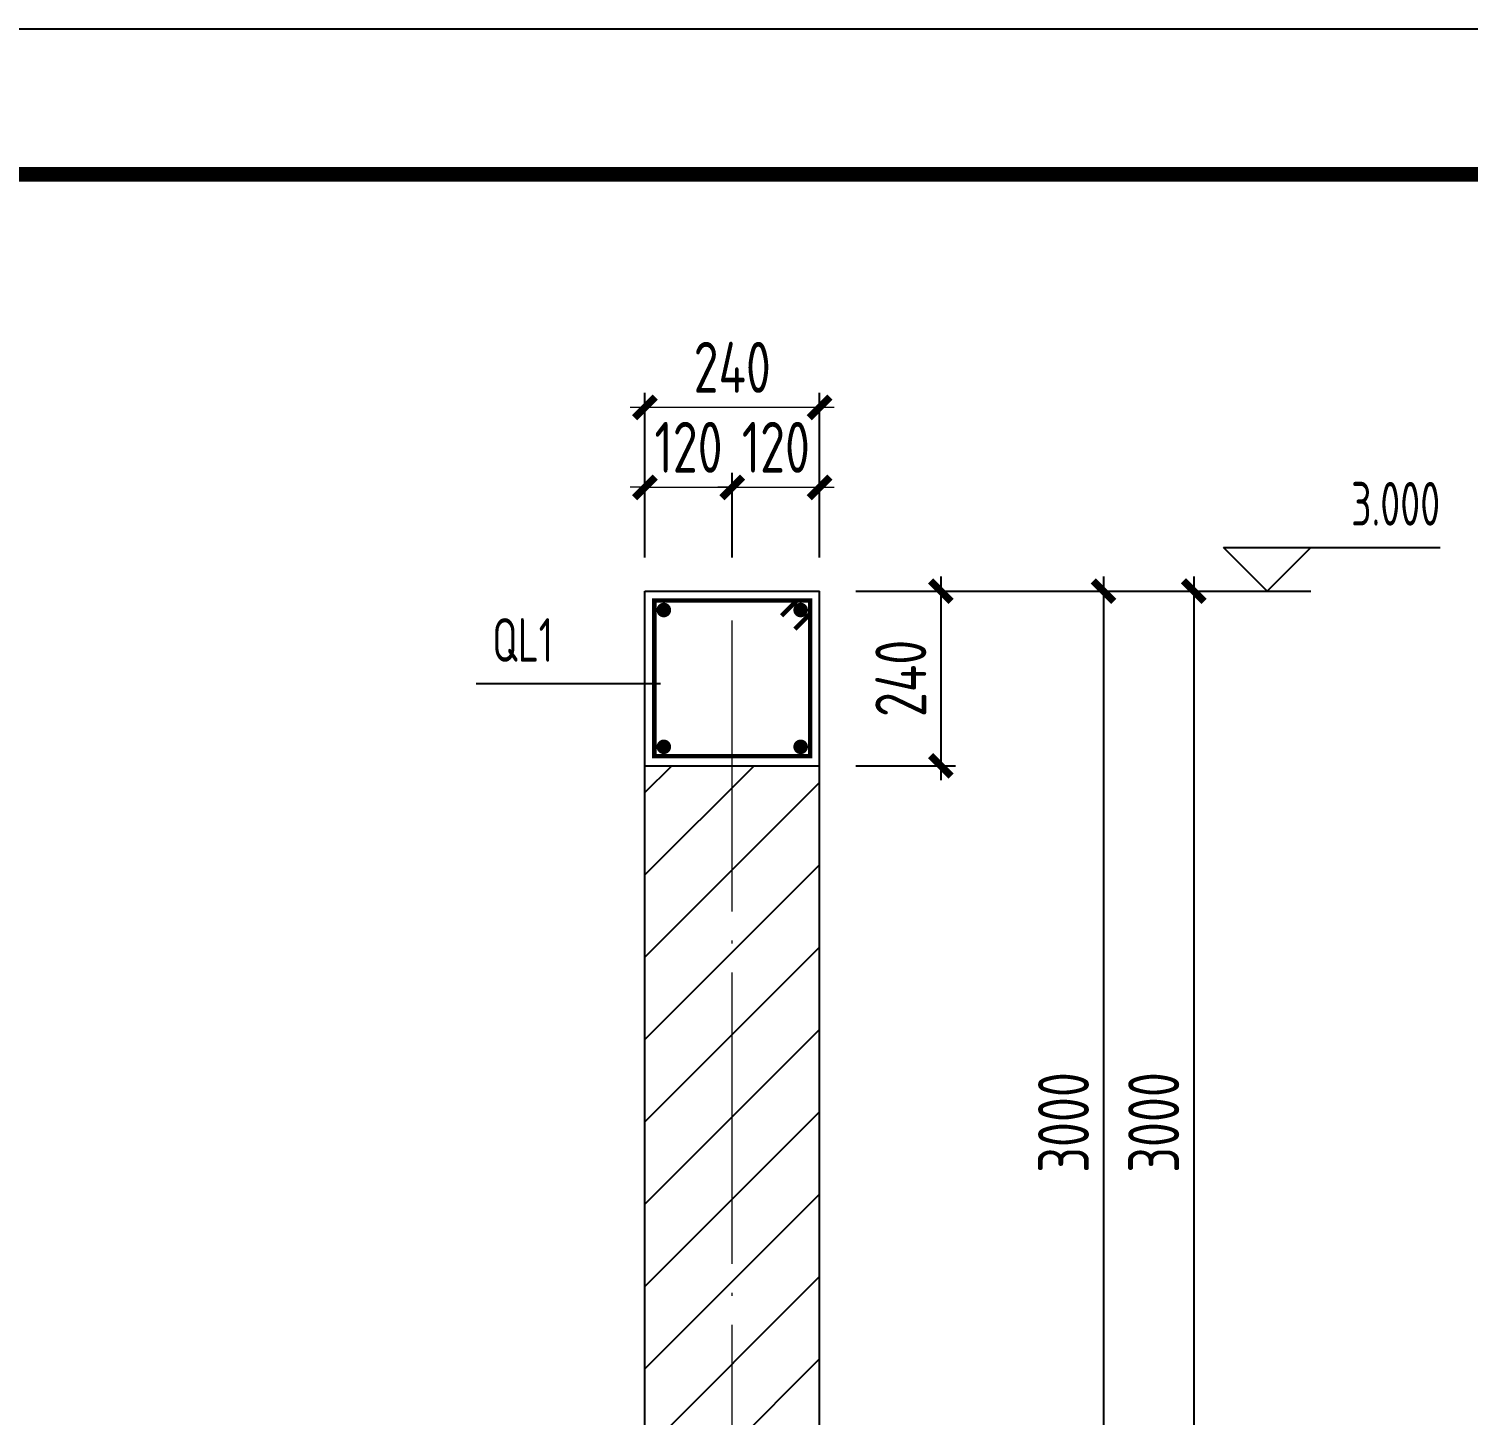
# Model space of a CAD drawing. Extents: x -2746917 to -971774, y -3334247 to -3250358.
# Drawn here: x -2203176 to -2193287, y -3283700 to -3274173 of the extents above; entities that cross this region are included whole.
import ezdxf
from ezdxf.enums import TextEntityAlignment as Align

# ---------------------------------------------------------------- set-up
doc = ezdxf.new("R2010")
doc.units = 0
doc.header["$LTSCALE"] = 1000
doc.header["$MEASUREMENT"] = 0
doc.header["$PDMODE"] = 35
doc.linetypes.add('DOTE', pattern=[2.42, 2, -0.2, 0.02, -0.2])
doc.layers.get('0').update_dxf_attribs({"linetype": 'CONTINUOUS'})
doc.layers.get('Defpoints').update_dxf_attribs({"linetype": 'CONTINUOUS'})
for name, color, linetype in [('AXIS', 253, 'DOTE'), ('DIM', 3, 'CONTINUOUS'), ('HATCH', 254, 'CONTINUOUS'), ('PUB_TITLE', 4, 'CONTINUOUS'), ('REIN', 1, 'CONTINUOUS'), ('TEXT', 7, 'CONTINUOUS'), ('THIN', 7, 'CONTINUOUS')]:
    doc.layers.add(name, color=color, linetype=linetype)
doc.layers.add('yichutu', color=7, linetype='CONTINUOUS', true_color=0xffffff, plot=False)
doc.styles.add('TSSD_Dimension', font='tssdeng.shx', dxfattribs={"width": 0.75, "bigfont": 'Hztxt.shx'})
doc.styles.add('TSSD_Label', font='tssdeng.shx', dxfattribs={"width": 0.75, "bigfont": 'hztxt.shx'})
doc.styles.add('TSSD_Rein', font='Tssdeng.shx', dxfattribs={"width": 0.75, "bigfont": 'hztxt.shx'})
doc.dimstyles.new('TSSD_20_100', dxfattribs={"dimtxt": 350, "dimasz": 100, "dimexe": 100, "dimexo": 250, "dimgap": 100, "dimtad": 1, "dimdec": 0, "dimlfac": 0.2, "dimzin": 0, "dimdsep": 46, "dimtxsty": 'TSSD_Dimension', "dimblk": 'ARCHTICK', "dimcen": 0, "dimdle": 100, "dimclrt": 7, "dimadec": 0, "dimazin": 0, "dimtfac": 1, "dimtdec": 0, "dimtix": 1, "dimtmove": 2, "dimatfit": 3, "dimfxl": 1, "dimtolj": 1, "dimtzin": 0, "dimlwd": 5, "dimarcsym": 0})
doc.dimstyles.new('TSSD_50_100', dxfattribs={"dimtxt": 350, "dimasz": 100, "dimexe": 100, "dimexo": 250, "dimgap": 100, "dimtad": 1, "dimdec": 0, "dimlfac": 0.5, "dimzin": 0, "dimdsep": 46, "dimtxsty": 'TSSD_Dimension', "dimblk": 'ARCHTICK', "dimcen": 0, "dimdle": 100, "dimclrt": 7, "dimadec": 0, "dimazin": 0, "dimtfac": 1, "dimtdec": 0, "dimtix": 1, "dimtmove": 2, "dimatfit": 3, "dimfxl": 1, "dimtolj": 1, "dimtzin": 0, "dimarcsym": 0})

# ---------------------------------------------------------------- blocks, each defined once
blk = doc.blocks.new('_ArchTick')
at = {"color": 0, "const_width": 0.5}
blk.add_lwpolyline([(-0.707, -0.707), (0.707, 0.707)], dxfattribs=at)
blk = doc.blocks.new('*D2626')
at = {"layer": 'Defpoints', "color": 0}
for p in [(-2198343.2, -3277324), (-2198943.2, -3278055.4), (-2198343.2, -3278055.4)]:
    blk.add_point(p, dxfattribs=at)
at = {"layer": 'DIM', "color": 0, "lineweight": -2}
for p, q in [((-2198943.2, -3277805.4), (-2198943.2, -3277224)), ((-2198343.2, -3277805.4), (-2198343.2, -3277224))]:
    blk.add_line(p, q, dxfattribs=at)
at = {"layer": 'DIM', "color": 0, "lineweight": 5}
for p, q in [((-2198943.2, -3277324), (-2199043.2, -3277324)), ((-2198943.2, -3277324), (-2198343.2, -3277324)), ((-2198343.2, -3277324), (-2198243.2, -3277324))]:
    blk.add_line(p, q, dxfattribs=at)
at = {"layer": 'DIM', "color": 0, "lineweight": 5, "xscale": 100, "yscale": 100, "zscale": 100}
blk.add_blockref('_ArchTick', (-2198943.2, -3277324), dxfattribs=at)
at = {"layer": 'DIM', "color": 0, "lineweight": 5, "xscale": 100, "yscale": 100, "zscale": 100, "rotation": 180}
blk.add_blockref('_ArchTick', (-2198343.2, -3277324), dxfattribs=at)
at = {"layer": 'DIM', "color": 7, "insert": (-2198643.2, -3277049), "char_height": 350, "attachment_point": 5, "style": 'TSSD_Dimension'}
blk.add_mtext('\\A1;120', dxfattribs=at)
blk = doc.blocks.new('*D2627')
at = {"layer": 'Defpoints', "color": 0}
for p in [(-2197743.2, -3277324), (-2198343.2, -3278055.4), (-2197743.2, -3278055.4)]:
    blk.add_point(p, dxfattribs=at)
at = {"layer": 'DIM', "color": 0, "lineweight": -2}
for p, q in [((-2198343.2, -3277805.4), (-2198343.2, -3277224)), ((-2197743.2, -3277805.4), (-2197743.2, -3277224))]:
    blk.add_line(p, q, dxfattribs=at)
at = {"layer": 'DIM', "color": 0, "lineweight": 5}
for p, q in [((-2198343.2, -3277324), (-2198443.2, -3277324)), ((-2198343.2, -3277324), (-2197743.2, -3277324)), ((-2197743.2, -3277324), (-2197643.2, -3277324))]:
    blk.add_line(p, q, dxfattribs=at)
at = {"layer": 'DIM', "color": 0, "lineweight": 5, "xscale": 100, "yscale": 100, "zscale": 100}
blk.add_blockref('_ArchTick', (-2198343.2, -3277324), dxfattribs=at)
at = {"layer": 'DIM', "color": 0, "lineweight": 5, "xscale": 100, "yscale": 100, "zscale": 100, "rotation": 180}
blk.add_blockref('_ArchTick', (-2197743.2, -3277324), dxfattribs=at)
at = {"layer": 'DIM', "color": 7, "insert": (-2198043.2, -3277049), "char_height": 350, "attachment_point": 5, "style": 'TSSD_Dimension'}
blk.add_mtext('\\A1;120', dxfattribs=at)
blk = doc.blocks.new('*D2628')
at = {"layer": 'Defpoints', "color": 0}
for p in [(-2198943.2, -3276774.6), (-2198943.2, -3278055.4), (-2197743.2, -3278055.4)]:
    blk.add_point(p, dxfattribs=at)
at = {"layer": 'DIM', "color": 0, "lineweight": -2}
for p, q in [((-2198943.2, -3277805.4), (-2198943.2, -3276674.6)), ((-2197743.2, -3277805.4), (-2197743.2, -3276674.6))]:
    blk.add_line(p, q, dxfattribs=at)
at = {"layer": 'DIM', "color": 0, "lineweight": 5}
blk.add_line((-2197643.2, -3276774.6), (-2199043.2, -3276774.6), dxfattribs=at)
at = {"layer": 'DIM', "color": 0, "lineweight": 5, "xscale": 100, "yscale": 100, "zscale": 100, "rotation": 180}
blk.add_blockref('_ArchTick', (-2198943.2, -3276774.6), dxfattribs=at)
at = {"layer": 'DIM', "color": 0, "lineweight": 5, "xscale": 100, "yscale": 100, "zscale": 100}
blk.add_blockref('_ArchTick', (-2197743.2, -3276774.6), dxfattribs=at)
at = {"layer": 'DIM', "color": 7, "insert": (-2198343.2, -3276499.6), "char_height": 350, "attachment_point": 5, "style": 'TSSD_Dimension'}
blk.add_mtext('\\A1;240', dxfattribs=at)
blk = doc.blocks.new('*D2630')
at = {"layer": 'Defpoints', "color": 0}
for p in [(-2197153, -3278037.1), (-2197153, -3285338.8), (-2195792.4, -3285338.8)]:
    blk.add_point(p, dxfattribs=at)
at = {"layer": 'DIM', "color": 0, "lineweight": -2}
for p, q in [((-2195792.4, -3277937.1), (-2195792.4, -3285438.8)), ((-2196903, -3278037.1), (-2195692.4, -3278037.1)), ((-2196903, -3285338.8), (-2195692.4, -3285338.8))]:
    blk.add_line(p, q, dxfattribs=at)
at = {"layer": 'DIM', "color": 0, "lineweight": -2, "xscale": 100, "yscale": 100, "zscale": 100}
for p, rotation in [((-2195792.4, -3278037.1), 90), ((-2195792.4, -3285338.8), 270)]:
    blk.add_blockref('_ArchTick', p, dxfattribs=dict(at, rotation=rotation))
at = {"layer": 'DIM', "color": 7, "insert": (-2196067.4, -3281688), "char_height": 350, "attachment_point": 5, "rotation": 90, "style": 'TSSD_Dimension'}
blk.add_mtext('\\A1;3000', dxfattribs=at)
blk = doc.blocks.new('*D2631')
at = {"layer": 'Defpoints', "color": 0}
for p in [(-2196533.2, -3278037.1), (-2196533.2, -3285338.8), (-2195172.7, -3285338.8)]:
    blk.add_point(p, dxfattribs=at)
at = {"layer": 'DIM', "color": 0, "lineweight": -2}
for p, q in [((-2195172.7, -3277937.1), (-2195172.7, -3285438.8)), ((-2196283.2, -3278037.1), (-2195072.7, -3278037.1)), ((-2196283.2, -3285338.8), (-2195072.7, -3285338.8))]:
    blk.add_line(p, q, dxfattribs=at)
at = {"layer": 'DIM', "color": 0, "lineweight": -2, "xscale": 100, "yscale": 100, "zscale": 100}
for p, rotation in [((-2195172.7, -3278037.1), 90), ((-2195172.7, -3285338.8), 270)]:
    blk.add_blockref('_ArchTick', p, dxfattribs=dict(at, rotation=rotation))
at = {"layer": 'DIM', "color": 7, "insert": (-2195447.7, -3281688), "char_height": 350, "attachment_point": 5, "rotation": 90, "style": 'TSSD_Dimension'}
blk.add_mtext('\\A1;3000', dxfattribs=at)
blk = doc.blocks.new('*D2632')
at = {"layer": 'Defpoints', "color": 0}
for p in [(-2197743.2, -3278037.1), (-2197743.2, -3279237.1), (-2196909.9, -3279237.1)]:
    blk.add_point(p, dxfattribs=at)
at = {"layer": 'DIM', "color": 0, "lineweight": -2}
for p, q in [((-2196909.9, -3277937.1), (-2196909.9, -3279337.1)), ((-2197493.2, -3278037.1), (-2196809.9, -3278037.1)), ((-2197493.2, -3279237.1), (-2196809.9, -3279237.1))]:
    blk.add_line(p, q, dxfattribs=at)
at = {"layer": 'DIM', "color": 0, "lineweight": -2, "xscale": 100, "yscale": 100, "zscale": 100}
for p, rotation in [((-2196909.9, -3278037.1), 90), ((-2196909.9, -3279237.1), 270)]:
    blk.add_blockref('_ArchTick', p, dxfattribs=dict(at, rotation=rotation))
at = {"layer": 'DIM', "color": 7, "insert": (-2197184.9, -3278637.1), "char_height": 350, "attachment_point": 5, "rotation": 90, "style": 'TSSD_Dimension'}
blk.add_mtext('\\A1;240', dxfattribs=at)
blk = doc.blocks.new('yct-891-420-89100-42000-100-2004.0')
at = {"layer": 'yichutu', "color": 7, "true_color": 0xffffff}
blk.add_lwpolyline([(0, 0), (0, 42000), (89100, 42000), (89100, 0)], close=True, dxfattribs=at)
blk = doc.blocks.new('A$C28727B96')
at = {"layer": 'PUB_TITLE'}
blk.add_lwpolyline([(-86606.5, -4276.4), (-86606.5, 37723.6), (2493.5, 37723.6), (2493.5, -4276.4)], close=True, dxfattribs=at)
at = {"layer": 'PUB_TITLE', "const_width": 100}
blk.add_lwpolyline([(1493.5, -3276.4), (1493.5, 36723.6), (-85893.3, 36723.6), (-85893.3, -3276.4), (1493.5, -3276.4)], dxfattribs=at)

msp = doc.modelspace()

# ---------------------------------------------------------------- hatches: boundary and pattern name
at = {"layer": 'HATCH'}
h = msp.add_hatch(dxfattribs=at)
h.set_pattern_fill('STONE_DATUM', color=256, scale=200, style=0)
h.set_pattern_definition([(45, (-1354520.25, -3226957.97), (-282.84271, 282.84271), [])])
h.paths.add_polyline_path([(-2197743.23, -3279237.13), (-2198943.23, -3279237.13), (-2198943.23, -3284120.13), (-2198473.23, -3284120.13), (-2198403.23, -3283900.13), (-2198283.23, -3284340.13), (-2198213.23, -3284120.13), (-2197743.23, -3284120.13)])

# ---------------------------------------------------------------- linework, layer by layer
at = {"layer": 'AXIS', "linetype": 'DOTE', "lineweight": 5}
msp.add_line((-2198343.23, -3292338.79), (-2198343.23, -3278037.13), dxfattribs=at)
at = {"layer": 'REIN', "const_width": 30}
msp.add_lwpolyline([(-2198004.05, -3278206.02), (-2197900.09, -3278102.13), (-2197808.23, -3278102.13), (-2197808.23, -3279172.13), (-2198878.23, -3279172.13), (-2198878.23, -3278102.13), (-2197808.23, -3278102.13), (-2197808.23, -3278193.99), (-2197912.13, -3278297.95)], dxfattribs=at)
at = {"layer": 'REIN', "const_width": 50}
for points in [[(-2198838.23, -3278167.13, 1), (-2198788.23, -3278167.13, 1)], [(-2197898.23, -3278167.13, 1), (-2197848.23, -3278167.13, 1)], [(-2198838.23, -3279107.13, 1), (-2198788.23, -3279107.13, 1)], [(-2197898.23, -3279107.13, 1), (-2197848.23, -3279107.13, 1)]]:
    msp.add_lwpolyline(points, format="xyb", close=True, dxfattribs=at)
at = {"layer": 'THIN'}
for p, q in [((-2194668.19, -3278037.13), (-2194968.19, -3277737.13)), ((-2194968.19, -3277737.13), (-2194368.19, -3277737.13)), ((-2194668.19, -3278037.13), (-2194368.19, -3277737.13)), ((-2194368.19, -3277737.13), (-2193479.72, -3277737.13)), ((-2198943.23, -3290688.79), (-2198943.23, -3278037.13)), ((-2198943.23, -3278037.13), (-2197743.23, -3278037.13)), ((-2197743.23, -3290688.79), (-2197743.23, -3278037.13)), ((-2195172.7, -3278037.13), (-2194368.19, -3278037.13)), ((-2194668.19, -3278037.13), (-2194668.19, -3278037.13)), ((-2198836.72, -3278675.11), (-2200102.09, -3278675.11)), ((-2198943.23, -3279237.13), (-2197743.23, -3279237.13))]:
    msp.add_line(p, q, dxfattribs=at)

# ---------------------------------------------------------------- block references
at = {"ltscale": 1.5}
msp.add_blockref('A$C28727B96', (-2188156.21, -3311896.69), dxfattribs=at)
at = {"layer": 'yichutu'}
msp.add_blockref('yct-891-420-89100-42000-100-2004.0', (-2274762.74, -3316173.05), dxfattribs=at)

# ---------------------------------------------------------------- texts
at = {"layer": 'TEXT', "style": 'TSSD_Rein', "width": 0.7}
msp.add_text('QL1', height=300, dxfattribs=at).set_placement((-2199991.85, -3278612.84), align=Align.BOTTOM_LEFT)
at = {"layer": 'THIN', "style": 'TSSD_Label', "width": 0.7}
msp.add_text('3.000', height=300, dxfattribs=at).set_placement((-2193479.72, -3277677.13), align=Align.BOTTOM_RIGHT)

# ---------------------------------------------------------------- dimensions: what is measured, and where the dimension line sits
at = {"layer": 'DIM'}
for base, p1, p2, text, picture, middle in [((-2198943.23, -3276774.56), (-2197743.23, -3278055.42), (-2198943.23, -3278055.42), '240', '*D2628', (-2198343.23, -3276499.56)), ((-2198343.23, -3277323.96), (-2198943.23, -3278055.42), (-2198343.23, -3278055.42), '120', '*D2626', (-2198643.23, -3277048.96)), ((-2197743.23, -3277323.96), (-2198343.23, -3278055.42), (-2197743.23, -3278055.42), '120', '*D2627', (-2198043.23, -3277048.96))]:
    dim = msp.add_linear_dim(base=base, p1=p1, p2=p2, text=text, dimstyle='TSSD_20_100', dxfattribs=at)
    dim.commit()
    dim.dimension.update_dxf_attribs({"geometry": picture, "text_midpoint": middle})
for base, p1, p2, text, picture, middle in [((-2196909.9, -3279237.13), (-2197743.23, -3278037.13), (-2197743.23, -3279237.13), '240', '*D2632', (-2197184.9, -3278637.13)), ((-2195792.44, -3285338.79), (-2197152.98, -3278037.13), (-2197152.98, -3285338.79), '3000', '*D2630', (-2196067.44, -3281687.96)), ((-2195172.7, -3285338.79), (-2196533.23, -3278037.13), (-2196533.23, -3285338.79), '3000', '*D2631', (-2195447.7, -3281687.96))]:
    dim = msp.add_linear_dim(base=base, p1=p1, p2=p2, angle=90, text=text, dimstyle='TSSD_50_100', dxfattribs=at)
    dim.commit()
    dim.dimension.update_dxf_attribs({"geometry": picture, "text_midpoint": middle})

doc.saveas('drawing.dxf')
